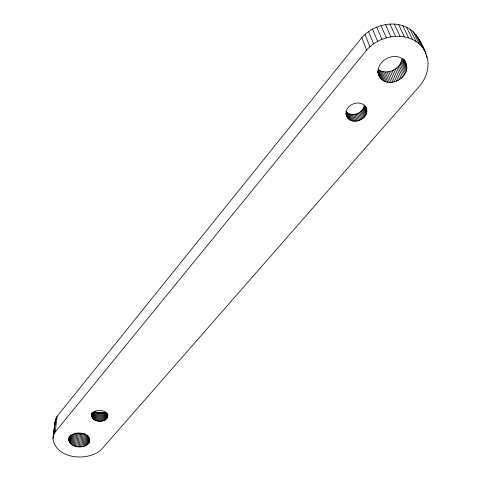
<?xml version="1.0" encoding="UTF-8"?>
<svg xmlns="http://www.w3.org/2000/svg" width="481" height="481" viewBox="0 0 481 481"><rect width="100%" height="100%" fill="white"/><g stroke="black" fill="none" stroke-linecap="round" stroke-linejoin="round"><path stroke-width="0.72" d="M107.828 414.273C108.85 424.368 89.123 423.166 91.823 413.155M107.684 416.438C107.167 408.916 93.434 408.177 91.643 415.319M106.902 418.38L107.239 413.329M107.281 417.761L107.522 414.153M107.546 417.111L107.732 414.225M105.111 419.961L105.652 412.025C102.225 414.027 97.926 413.498 94.48 411.814M105.808 419.486L106.295 412.271M106.409 418.957L106.794 413.185M103.475 420.707L104.034 412.77L105.399 412.403M104.329 420.37L104.876 412.433M102.567 420.971L103.126 413.029L105.273 412.476M100.619 421.254L101.196 413.311L102.988 412.566L105.237 412.337L102.176 413.209L101.605 421.152M99.615 421.266L100.204 413.323L100.703 412.602L102.988 412.566M346.031 114.213C349.026 128.199 372.643 118.759 365.566 106.415M97.625 421.043L98.232 413.101L94.727 411.73M98.611 421.2L99.212 413.257L98.425 412.439L96.176 412.091M96.675 420.809L97.288 412.866L94.661 411.814M94.919 420.117L95.551 412.169L94.781 411.718L94.144 419.666M95.767 420.502L96.392 412.554L95.551 412.169M93.458 419.155L94.102 411.207M92.015 417.346L92.376 413.011M92.382 417.983L92.863 412.205M92.869 418.59L93.398 412.091M68.897 437.92C67.887 447.366 82.534 449.41 88.095 443.945L88.702 436.79M88.095 443.945L88.726 443.205L89.207 437.488M88.726 443.205L89.207 442.418L89.568 438.131M89.207 442.418L89.713 439.454M91.637 415.999L91.883 413.113M91.763 416.678L92.063 413.071M86.43 445.22L87.301 435.203M87.326 444.618L88.059 436.033M85.426 445.737L86.364 435.01M84.325 446.164L85.402 434.006M81.902 446.735L83.075 433.856L84.301 433.621L83.141 446.5M80.616 446.861L81.812 433.982L83.075 433.856M79.311 446.879L80.525 434L81.812 433.982M78.006 446.795L79.239 433.916L76.738 433.429L75.469 446.308M76.713 446.602L77.964 433.724M74.278 445.917L75.565 433.032M73.16 445.43L74.393 433.267M71.23 444.216L72.192 434.908M72.144 444.865L73.238 434.127M377.813 72.258C382.611 93.464 416.071 77.501 404.377 60.083M69.793 442.736L70.623 434.86M70.442 443.5L71.338 434.914M68.765 440.217L69.144 436.64M68.951 441.077L69.402 436.784M69.294 441.925L69.901 436.195M52.958 438.305C55.249 431.162 53.908 422.985 57.125 416.245L361.808 37.662C374.23 23.485 398.412 18.561 413.257 31.752C420.635 39.965 425.847 50.661 427.964 61.49C428.673 69.986 425.583 78.439 420.4 85.107L101.226 449.717C87.951 461.874 55.477 459.295 52.958 438.305L54.918 422.486L55.988 418.248M54.04 434.06L55.189 432.052L57.125 416.245M53.289 436.153L55.255 420.34M53.481 436.874L53.662 435.437M53.926 433.279L54.106 431.842M68.747 439.351C71.014 429.858 90.206 431.355 89.532 441.594M348.13 118.44L346.031 111.676C351.749 117.647 363.197 113.474 364.339 105.465L366.66 112.181M378.234 69.372C386.67 75.818 400.252 69.414 401.875 59.247L406.505 69.601M55.189 432.052L366.612 50.09C380.754 33.484 411.856 29.96 424.368 50.222M79.239 433.916L80.525 434M98.425 412.439L100.703 412.602M405.826 63.294C398.677 48.178 372.781 60.786 379.16 75.812M418.193 37.825L426.118 53.764M415.963 34.62L422.096 46.964M426.34 55.568L427.32 57.546M413.257 31.752L419.336 44.06M410.119 29.281L416.137 41.546M406.601 27.243L412.542 39.484M402.759 25.673L408.609 37.897M398.653 24.609L404.407 36.815M394.354 24.068L400.006 36.267M389.935 24.05L395.478 36.249M404.491 60.528L405.11 61.899M404.01 59.638L406.331 64.785M403.577 59.253L404.19 60.618M403.132 58.616L406.613 66.354M402.615 58.922L406.667 67.965M385.467 24.567L390.897 36.778M401.503 60.859L406.114 71.23M400.92 62.44L405.513 72.829M400.132 63.967L404.707 74.375M399.164 65.416L403.715 75.836M381.03 25.601L386.351 37.831M398.015 66.763L402.543 77.207M396.723 67.989L401.214 78.445M395.292 69.084L399.753 79.551M376.695 27.14L381.908 39.4M393.747 70.016L398.178 80.495M392.123 70.779L396.518 81.265M390.434 71.362L394.793 81.86M372.547 29.155L377.645 41.444M388.708 71.753L393.031 82.257M386.971 71.952L391.263 82.455M385.251 71.952L389.514 82.455M368.638 31.614L373.629 43.939M383.579 71.747L387.812 82.251M381.974 71.35L386.177 81.854M380.465 70.761L384.638 81.259M365.037 34.464L369.937 46.837M379.07 69.998L383.219 80.483M378.096 69.757L381.944 79.533M377.819 70.755L380.832 78.427M377.771 71.41L378.319 72.793M377.717 71.609L379.9 77.182M361.808 37.662L366.612 50.09M366.426 108.796C362.536 97.511 343.157 104.377 346.452 115.56M365.506 106.548L366.666 109.896M364.652 104.99L366.744 111.033M364.099 106.602L366.414 113.33M363.702 107.726L366.011 114.454M363.155 108.808L365.458 115.542M362.47 109.836L364.76 116.582M361.658 110.792L363.937 117.544M360.732 111.67L362.999 118.422M359.698 112.446L361.952 119.204M358.585 113.107L360.828 119.877M357.401 113.654L359.626 120.424M356.168 114.069L358.381 120.845M354.906 114.352L357.106 121.128M419.919 41.318L420.514 43.182M353.637 114.496L355.82 121.272M352.375 114.496L354.539 121.272M351.136 114.358L353.288 121.134M349.952 114.075L352.092 120.851M348.827 113.66L350.956 120.43M347.793 113.119L349.909 119.889M346.855 112.452L348.959 119.216M346.17 113.51L347.426 117.562M346.031 113.895L346.861 116.594M54.918 422.486L54.996 424.651"/></g></svg>
